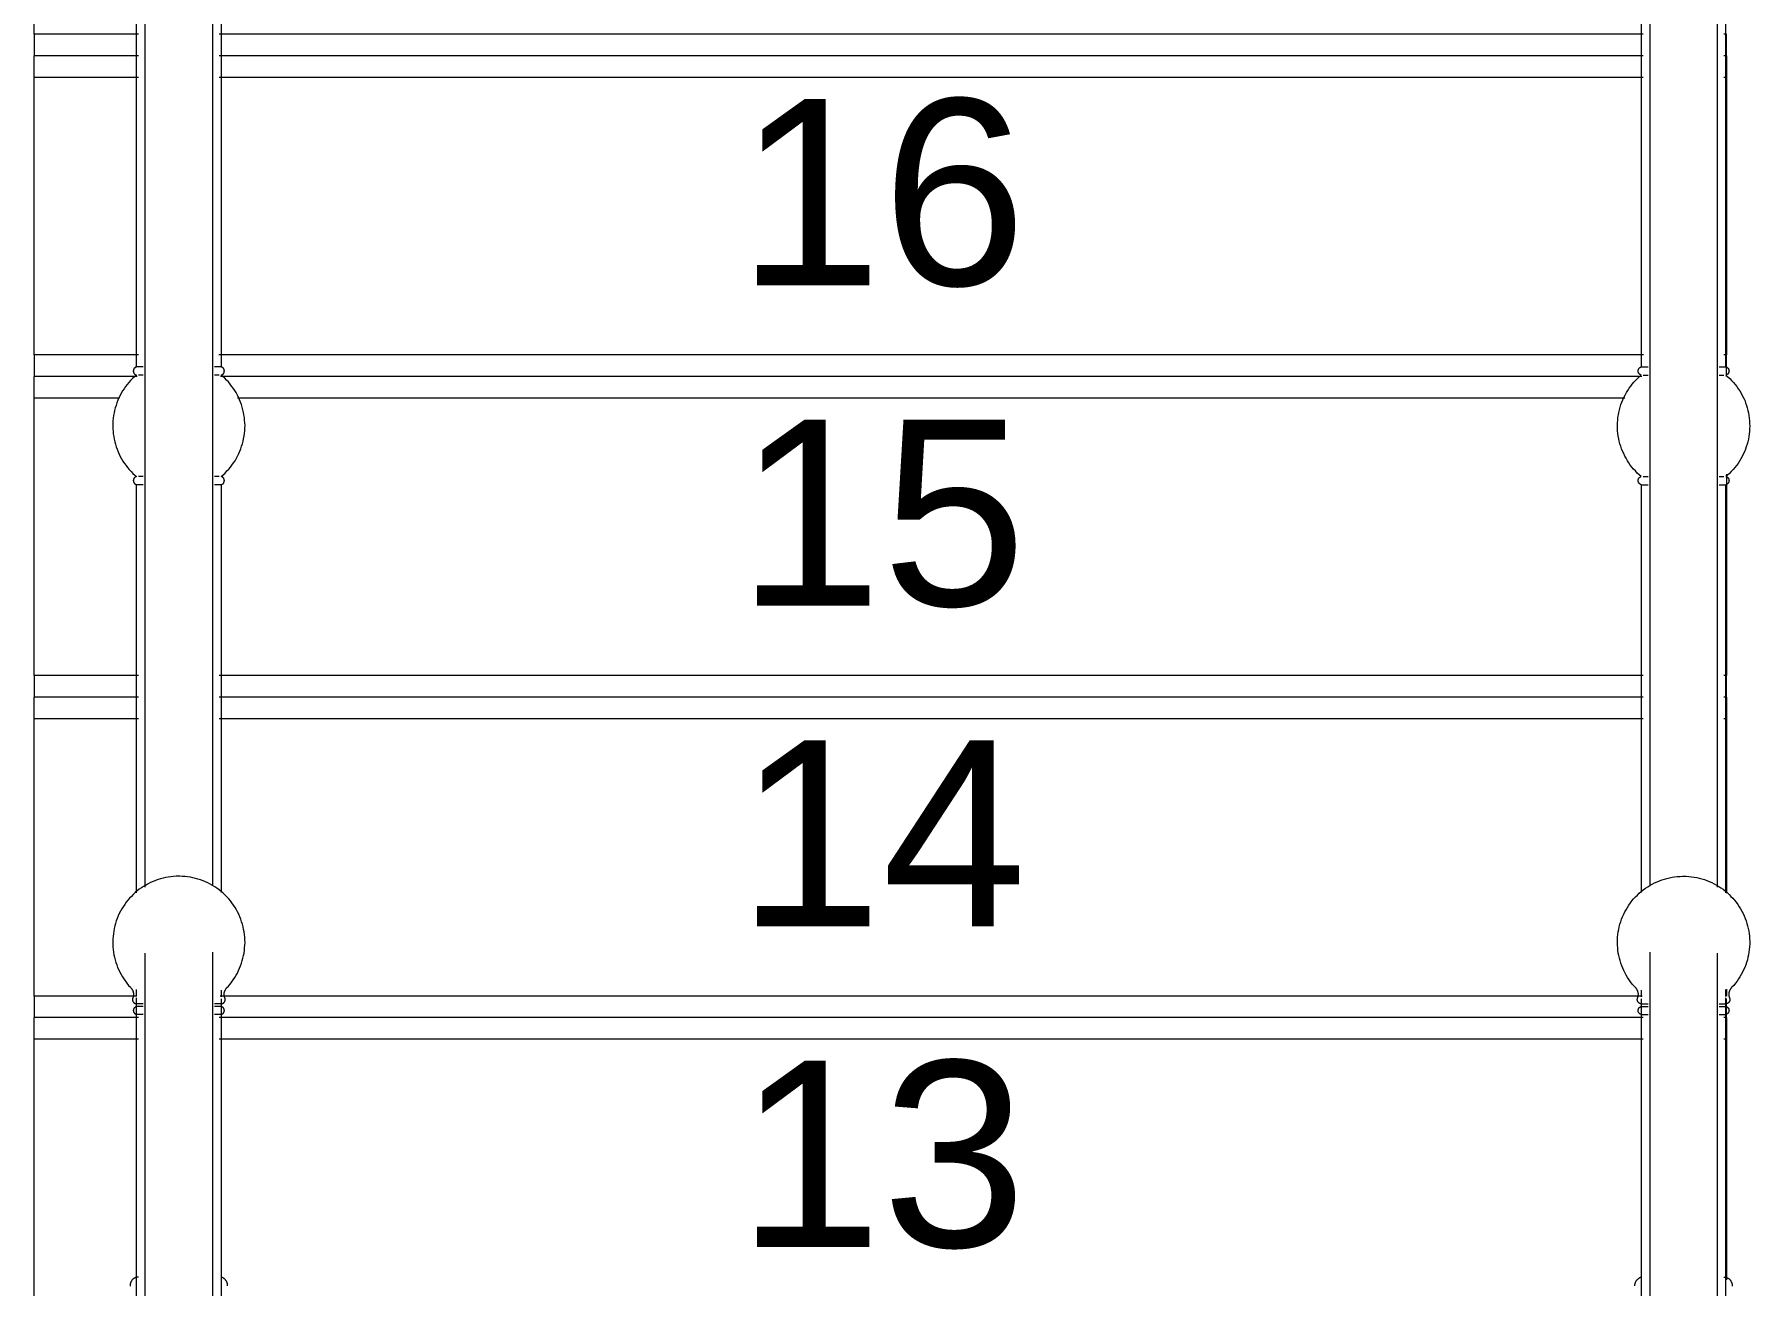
# Model space of a CAD drawing. Header units: inches. Extents: x 22 to 382261, y 22 to 371281.
# Drawn here: x 13889 to 14903, y 141938 to 142677 of the extents above; entities that cross this region are included whole.
import ezdxf

# ---------------------------------------------------------------- set-up
doc = ezdxf.new("R2010")
doc.units = ezdxf.units.IN
doc.header["$MEASUREMENT"] = 0
for name, color, linetype, lineweight in [('A-FLOR-HRAL', 11, 'Continuous', 9), ('S-STRS', 31, 'Continuous', 9), ('S-STRS-ANNO', 31, 'Continuous', 9)]:
    doc.layers.add(name, color=color, linetype=linetype, lineweight=lineweight)
doc.styles.add('Arial', font='arial.ttf', dxfattribs={"height": 506.015625})

# ---------------------------------------------------------------- blocks, each defined once
blk = doc.blocks.new('Railing - 950mm High Post-464049-Section A-A')
at = {"layer": 'A-FLOR-HRAL'}
for p, q in [((-11619.2, 2648), (-11619.2, 2646.6)), ((-11619.2, 2648), (-11615.2, 2648)), ((-11619.2, 2646.6), (-11615.2, 2646.6)), ((-11573.2, 2648), (-11569.2, 2648)), ((-11573.2, 2646.6), (-11569.2, 2646.6)), ((-11569.2, 2646.6), (-11569.2, 2648)), ((-11619.2, 2641.8), (-11619.2, 2219.2)), ((-11619.2, 2641.8), (-11615.2, 2641.8)), ((-11573.2, 2641.8), (-11569.2, 2641.8)), ((-11569.2, 2219.2), (-11569.2, 2641.8))]:
    blk.add_line(p, q, dxfattribs=at)
at = {"layer": 'A-FLOR-HRAL', "flags": 128}
for points in [[(-11622.5, 2657.5), (-11623.5, 2658.6), (-11624.5, 2659.8), (-11625.5, 2661.1), (-11626.4, 2662.3), (-11627.3, 2663.6), (-11628.1, 2665), (-11628.8, 2666.3), (-11629.5, 2667.7), (-11630.1, 2669.2), (-11630.7, 2670.6), (-11631.3, 2672.1), (-11631.7, 2673.6), (-11632.1, 2675.1), (-11632.5, 2676.6), (-11632.8, 2678.1), (-11633, 2679.7), (-11633.1, 2681.2), (-11633.2, 2682.8), (-11633.3, 2684.3), (-11633.2, 2685.9), (-11633.2, 2687.5), (-11633, 2689), (-11632.8, 2690.6), (-11632.5, 2692.1), (-11632.2, 2693.6), (-11631.8, 2695.1), (-11631.3, 2696.6), (-11630.8, 2698.1), (-11630.2, 2699.5), (-11629.6, 2701), (-11628.9, 2702.4), (-11628.2, 2703.7), (-11627.4, 2705.1), (-11626.5, 2706.4), (-11625.6, 2707.7), (-11624.7, 2708.9), (-11623.7, 2710.1), (-11622.6, 2711.3), (-11621.5, 2712.4), (-11620.4, 2713.4), (-11619.2, 2714.5), (-11618, 2715.4), (-11616.7, 2716.4), (-11615.4, 2717.2), (-11614.1, 2718.1), (-11612.7, 2718.8), (-11611.4, 2719.5), (-11609.9, 2720.2), (-11608.5, 2720.8), (-11607, 2721.3), (-11605.5, 2721.8), (-11604, 2722.2), (-11602.5, 2722.6), (-11601, 2722.9), (-11599.5, 2723.1), (-11597.9, 2723.3), (-11596.3, 2723.4), (-11594.8, 2723.5), (-11594.2, 2723.5)], [(-11594.2, 2723.5), (-11592.6, 2723.5), (-11591, 2723.4), (-11589.5, 2723.2), (-11587.9, 2723), (-11586.4, 2722.7), (-11584.9, 2722.4), (-11583.4, 2722), (-11581.9, 2721.5), (-11580.4, 2721), (-11579, 2720.4), (-11577.5, 2719.8), (-11576.1, 2719.1), (-11574.8, 2718.3), (-11573.4, 2717.5), (-11572.1, 2716.7), (-11570.9, 2715.8), (-11569.6, 2714.8), (-11568.4, 2713.8), (-11567.3, 2712.7), (-11566.2, 2711.6), (-11565.1, 2710.5), (-11564.1, 2709.3), (-11563.1, 2708.1), (-11562.2, 2706.8), (-11561.3, 2705.5), (-11560.5, 2704.2), (-11559.7, 2702.9), (-11559, 2701.5), (-11558.4, 2700), (-11557.8, 2698.6), (-11557.2, 2697.1), (-11556.8, 2695.6), (-11556.4, 2694.1), (-11556, 2692.6), (-11555.7, 2691.1), (-11555.5, 2689.5), (-11555.3, 2688), (-11555.2, 2686.4), (-11555.1, 2684.9), (-11555.1, 2683.3), (-11555.2, 2681.8), (-11555.4, 2680.2), (-11555.6, 2678.7), (-11555.8, 2677.1), (-11556.2, 2675.6), (-11556.5, 2674.1), (-11557, 2672.6), (-11557.5, 2671.1), (-11558, 2669.6), (-11558.7, 2668.2), (-11559.3, 2666.8), (-11560.1, 2665.4), (-11560.9, 2664.1), (-11561.7, 2662.8), (-11562.6, 2661.5), (-11563.5, 2660.2), (-11564.5, 2659), (-11565.6, 2657.9), (-11566, 2657.5)], [(-11621.4, 2651.6), (-11621.3, 2651.8), (-11621.2, 2652), (-11621.2, 2652.2), (-11621.1, 2652.4), (-11621, 2652.6), (-11621, 2652.9), (-11621, 2653.1), (-11621, 2653.3), (-11620.9, 2653.5), (-11620.9, 2653.7), (-11620.9, 2653.9), (-11621, 2654.2), (-11621, 2654.4), (-11621, 2654.6), (-11621.1, 2654.8), (-11621.1, 2655), (-11621.2, 2655.2), (-11621.2, 2655.4), (-11621.3, 2655.6), (-11621.4, 2655.8), (-11621.5, 2656), (-11621.6, 2656.2), (-11621.7, 2656.4), (-11621.8, 2656.6), (-11621.9, 2656.8), (-11622, 2657), (-11622.2, 2657.1), (-11622.3, 2657.3), (-11622.4, 2657.5), (-11622.5, 2657.5)], [(-11566, 2657.5), (-11566.1, 2657.3), (-11566.2, 2657.2), (-11566.4, 2657), (-11566.5, 2656.8), (-11566.6, 2656.6), (-11566.7, 2656.4), (-11566.8, 2656.2), (-11566.9, 2656.1), (-11567, 2655.9), (-11567.1, 2655.6), (-11567.2, 2655.4), (-11567.2, 2655.2), (-11567.3, 2655), (-11567.4, 2654.8), (-11567.4, 2654.6), (-11567.4, 2654.4), (-11567.4, 2654.2), (-11567.5, 2653.9), (-11567.5, 2653.7), (-11567.5, 2653.5), (-11567.4, 2653.3), (-11567.4, 2653.1), (-11567.4, 2652.9), (-11567.4, 2652.6), (-11567.3, 2652.4), (-11567.3, 2652.2), (-11567.2, 2652), (-11567.1, 2651.8), (-11567, 2651.6), (-11567, 2651.6)], [(-11619.2, 2648), (-11619.3, 2648.1), (-11619.4, 2648.1), (-11619.5, 2648.1), (-11619.6, 2648.1), (-11619.7, 2648.1), (-11619.8, 2648.2), (-11619.9, 2648.2), (-11620, 2648.2), (-11620.1, 2648.3), (-11620.2, 2648.3), (-11620.3, 2648.4), (-11620.4, 2648.4), (-11620.5, 2648.5), (-11620.6, 2648.6), (-11620.6, 2648.6), (-11620.7, 2648.7), (-11620.8, 2648.8), (-11620.9, 2648.8), (-11620.9, 2648.9), (-11621, 2649), (-11621.1, 2649.1), (-11621.1, 2649.2), (-11621.2, 2649.2), (-11621.2, 2649.3), (-11621.3, 2649.4), (-11621.3, 2649.5), (-11621.4, 2649.6), (-11621.4, 2649.7), (-11621.4, 2649.8), (-11621.5, 2649.9), (-11621.5, 2650), (-11621.5, 2650.1), (-11621.5, 2650.2), (-11621.6, 2650.3), (-11621.6, 2650.4), (-11621.6, 2650.5), (-11621.6, 2650.6), (-11621.6, 2650.7), (-11621.6, 2650.8), (-11621.6, 2650.9), (-11621.5, 2651), (-11621.5, 2651.1), (-11621.5, 2651.2), (-11621.5, 2651.3), (-11621.4, 2651.4), (-11621.4, 2651.5), (-11621.4, 2651.6)], [(-11619.2, 2641.8), (-11619.3, 2641.8), (-11619.4, 2641.8), (-11619.5, 2641.9), (-11619.6, 2641.9), (-11619.7, 2641.9), (-11619.8, 2642), (-11619.9, 2642), (-11620, 2642.1), (-11620, 2642.1), (-11620.1, 2642.2), (-11620.2, 2642.3), (-11620.3, 2642.3), (-11620.3, 2642.4), (-11620.4, 2642.5), (-11620.5, 2642.6), (-11620.5, 2642.6), (-11620.6, 2642.7), (-11620.7, 2642.8), (-11620.7, 2642.9), (-11620.8, 2643), (-11620.8, 2643.1), (-11620.8, 2643.2), (-11620.9, 2643.2), (-11620.9, 2643.3), (-11621, 2643.4), (-11621, 2643.5), (-11621, 2643.6), (-11621, 2643.7), (-11621, 2643.8), (-11621, 2643.9), (-11621.1, 2644), (-11621.1, 2644.1), (-11621.1, 2644.2), (-11621.1, 2644.3), (-11621, 2644.4), (-11621, 2644.5), (-11621, 2644.6), (-11621, 2644.7), (-11621, 2644.8), (-11620.9, 2644.9), (-11620.9, 2645), (-11620.9, 2645.1), (-11620.8, 2645.2), (-11620.8, 2645.3), (-11620.7, 2645.4), (-11620.7, 2645.5), (-11620.6, 2645.5), (-11620.6, 2645.6), (-11620.5, 2645.7), (-11620.5, 2645.8), (-11620.4, 2645.9), (-11620.3, 2645.9), (-11620.3, 2646), (-11620.2, 2646.1), (-11620.1, 2646.1), (-11620, 2646.2), (-11619.9, 2646.2), (-11619.9, 2646.3), (-11619.8, 2646.3), (-11619.7, 2646.4), (-11619.6, 2646.4), (-11619.5, 2646.5), (-11619.4, 2646.5), (-11619.3, 2646.5), (-11619.2, 2646.6)], [(-11567, 2651.6), (-11567, 2651.5), (-11567, 2651.4), (-11566.9, 2651.3), (-11566.9, 2651.2), (-11566.9, 2651.1), (-11566.9, 2651), (-11566.9, 2650.9), (-11566.8, 2650.8), (-11566.8, 2650.7), (-11566.8, 2650.6), (-11566.8, 2650.5), (-11566.8, 2650.4), (-11566.9, 2650.3), (-11566.9, 2650.2), (-11566.9, 2650.1), (-11566.9, 2650), (-11566.9, 2649.9), (-11567, 2649.8), (-11567, 2649.7), (-11567, 2649.6), (-11567.1, 2649.5), (-11567.1, 2649.4), (-11567.2, 2649.3), (-11567.2, 2649.2), (-11567.3, 2649.1), (-11567.3, 2649.1), (-11567.4, 2649), (-11567.5, 2648.9), (-11567.5, 2648.8), (-11567.6, 2648.8), (-11567.7, 2648.7), (-11567.8, 2648.6), (-11567.8, 2648.6), (-11567.9, 2648.5), (-11568, 2648.4), (-11568.1, 2648.4), (-11568.2, 2648.3), (-11568.3, 2648.3), (-11568.4, 2648.2), (-11568.5, 2648.2), (-11568.6, 2648.2), (-11568.7, 2648.1), (-11568.8, 2648.1), (-11568.9, 2648.1), (-11569, 2648.1), (-11569.1, 2648.1), (-11569.2, 2648)], [(-11569.2, 2646.6), (-11569.1, 2646.5), (-11569, 2646.5), (-11568.9, 2646.5), (-11568.8, 2646.4), (-11568.7, 2646.4), (-11568.6, 2646.3), (-11568.5, 2646.3), (-11568.4, 2646.2), (-11568.4, 2646.2), (-11568.3, 2646.1), (-11568.2, 2646), (-11568.1, 2646), (-11568.1, 2645.9), (-11568, 2645.8), (-11567.9, 2645.8), (-11567.9, 2645.7), (-11567.8, 2645.6), (-11567.7, 2645.5), (-11567.7, 2645.4), (-11567.6, 2645.3), (-11567.6, 2645.2), (-11567.6, 2645.2), (-11567.5, 2645.1), (-11567.5, 2645), (-11567.5, 2644.9), (-11567.4, 2644.8), (-11567.4, 2644.7), (-11567.4, 2644.6), (-11567.4, 2644.5), (-11567.4, 2644.4), (-11567.3, 2644.3), (-11567.3, 2644.2), (-11567.3, 2644.1), (-11567.4, 2644), (-11567.4, 2643.9), (-11567.4, 2643.8), (-11567.4, 2643.7), (-11567.4, 2643.6), (-11567.4, 2643.5), (-11567.5, 2643.4), (-11567.5, 2643.3), (-11567.5, 2643.2), (-11567.6, 2643.1), (-11567.6, 2643), (-11567.7, 2642.9), (-11567.7, 2642.9), (-11567.8, 2642.8), (-11567.8, 2642.7), (-11567.9, 2642.6), (-11567.9, 2642.5), (-11568, 2642.5), (-11568.1, 2642.4), (-11568.2, 2642.3), (-11568.2, 2642.2), (-11568.3, 2642.2), (-11568.4, 2642.1), (-11568.5, 2642.1), (-11568.6, 2642), (-11568.6, 2642), (-11568.7, 2641.9), (-11568.8, 2641.9), (-11568.9, 2641.8), (-11569, 2641.8), (-11569.1, 2641.8), (-11569.2, 2641.8)]]:
    blk.add_lwpolyline(points, dxfattribs=at)
blk = doc.blocks.new('Railing - 950mm High Post-464051-Section A-A')
at = {"layer": 'A-FLOR-HRAL'}
for p, q in [((-11619.2, 3447), (-11619.2, 3024.5)), ((-11569.2, 3024.5), (-11569.2, 3447)), ((-11619.2, 3024.5), (-11615.2, 3024.5)), ((-11573.2, 3024.5), (-11569.2, 3024.5)), ((-11618, 3019.7), (-11615.2, 3019.7)), ((-11573.2, 3019.7), (-11570.4, 3019.7)), ((-11619.2, 2954.9), (-11619.2, 2713.9)), ((-11619.2, 2954.9), (-11615.2, 2954.9)), ((-11618, 2959.7), (-11615.2, 2959.7)), ((-11573.2, 2959.7), (-11570.4, 2959.7)), ((-11573.2, 2954.9), (-11569.2, 2954.9)), ((-11569.2, 2713.7), (-11569.2, 2954.9)), ((-11619.2, 2656.2), (-11619.2, 2652.2)), ((-11569.2, 2652.4), (-11569.2, 2656.5)), ((-11619.2, 2651.1), (-11619.2, 2486.6)), ((-11569.2, 2486.6), (-11569.2, 2651.6)), ((-11570.4, 2486.6), (-11569.2, 2486.6))]:
    blk.add_line(p, q, dxfattribs=at)
at = {"layer": 'A-FLOR-HRAL', "flags": 128}
for points in [[(-11619.2, 3019.7), (-11619.3, 3019.7), (-11619.4, 3019.8), (-11619.5, 3019.8), (-11619.6, 3019.8), (-11619.7, 3019.9), (-11619.8, 3019.9), (-11619.9, 3020), (-11620, 3020), (-11620, 3020.1), (-11620.1, 3020.1), (-11620.2, 3020.2), (-11620.3, 3020.3), (-11620.3, 3020.4), (-11620.4, 3020.4), (-11620.5, 3020.5), (-11620.5, 3020.6), (-11620.6, 3020.7), (-11620.7, 3020.7), (-11620.7, 3020.8), (-11620.8, 3020.9), (-11620.8, 3021), (-11620.8, 3021.1), (-11620.9, 3021.2), (-11620.9, 3021.3), (-11621, 3021.4), (-11621, 3021.5), (-11621, 3021.6), (-11621, 3021.7), (-11621, 3021.8), (-11621, 3021.9), (-11621.1, 3022), (-11621.1, 3022.1), (-11621.1, 3022.2), (-11621.1, 3022.3), (-11621, 3022.4), (-11621, 3022.5), (-11621, 3022.6), (-11621, 3022.7), (-11621, 3022.8), (-11620.9, 3022.9), (-11620.9, 3022.9), (-11620.9, 3023), (-11620.8, 3023.1), (-11620.8, 3023.2), (-11620.7, 3023.3), (-11620.7, 3023.4), (-11620.6, 3023.5), (-11620.6, 3023.6), (-11620.5, 3023.6), (-11620.5, 3023.7), (-11620.4, 3023.8), (-11620.3, 3023.9), (-11620.3, 3023.9), (-11620.2, 3024), (-11620.1, 3024.1), (-11620, 3024.1), (-11619.9, 3024.2), (-11619.9, 3024.2), (-11619.8, 3024.3), (-11619.7, 3024.3), (-11619.6, 3024.4), (-11619.5, 3024.4), (-11619.4, 3024.4), (-11619.3, 3024.5), (-11619.2, 3024.5)], [(-11569.2, 3024.5), (-11569.1, 3024.5), (-11569, 3024.4), (-11568.9, 3024.4), (-11568.8, 3024.4), (-11568.7, 3024.3), (-11568.6, 3024.3), (-11568.5, 3024.2), (-11568.4, 3024.2), (-11568.4, 3024.1), (-11568.3, 3024), (-11568.2, 3024), (-11568.1, 3023.9), (-11568.1, 3023.8), (-11568, 3023.8), (-11567.9, 3023.7), (-11567.9, 3023.6), (-11567.8, 3023.5), (-11567.7, 3023.5), (-11567.7, 3023.4), (-11567.6, 3023.3), (-11567.6, 3023.2), (-11567.6, 3023.1), (-11567.5, 3023), (-11567.5, 3022.9), (-11567.5, 3022.8), (-11567.4, 3022.7), (-11567.4, 3022.6), (-11567.4, 3022.5), (-11567.4, 3022.4), (-11567.4, 3022.3), (-11567.3, 3022.2), (-11567.3, 3022.1), (-11567.3, 3022), (-11567.4, 3021.9), (-11567.4, 3021.8), (-11567.4, 3021.7), (-11567.4, 3021.6), (-11567.4, 3021.5), (-11567.4, 3021.4), (-11567.5, 3021.3), (-11567.5, 3021.2), (-11567.5, 3021.2), (-11567.6, 3021.1), (-11567.6, 3021), (-11567.7, 3020.9), (-11567.7, 3020.8), (-11567.8, 3020.7), (-11567.8, 3020.6), (-11567.9, 3020.5), (-11567.9, 3020.5), (-11568, 3020.4), (-11568.1, 3020.3), (-11568.2, 3020.3), (-11568.2, 3020.2), (-11568.3, 3020.1), (-11568.4, 3020.1), (-11568.5, 3020), (-11568.6, 3020), (-11568.6, 3019.9), (-11568.7, 3019.9), (-11568.8, 3019.8), (-11568.9, 3019.8), (-11569, 3019.7), (-11569.1, 3019.7), (-11569.2, 3019.7)], [(-11619.2, 2959.7), (-11620.4, 2960.8), (-11621.6, 2961.8), (-11622.7, 2963), (-11623.7, 2964.1), (-11624.7, 2965.3), (-11625.7, 2966.5), (-11626.6, 2967.8), (-11627.4, 2969.1), (-11628.2, 2970.5), (-11628.9, 2971.8), (-11629.6, 2973.3), (-11630.3, 2974.7), (-11630.8, 2976.1), (-11631.3, 2977.6), (-11631.8, 2979.1), (-11632.2, 2980.6), (-11632.5, 2982.1), (-11632.8, 2983.7), (-11633, 2985.2), (-11633.2, 2986.8), (-11633.3, 2988.3), (-11633.3, 2989.9), (-11633.2, 2991.5), (-11633.1, 2993), (-11633, 2994.6), (-11632.7, 2996.1), (-11632.5, 2997.6), (-11632.1, 2999.2), (-11631.7, 3000.7), (-11631.2, 3002.2), (-11630.7, 3003.6), (-11630.1, 3005.1), (-11629.5, 3006.5), (-11628.8, 3007.9), (-11628, 3009.3), (-11627.2, 3010.6), (-11626.4, 3011.9), (-11625.4, 3013.2), (-11624.5, 3014.4), (-11623.5, 3015.6), (-11622.4, 3016.7), (-11621.3, 3017.8), (-11620.2, 3018.9), (-11619.2, 3019.7)], [(-11569.2, 3019.7), (-11568, 3018.7), (-11566.8, 3017.6), (-11565.8, 3016.5), (-11564.7, 3015.3), (-11563.7, 3014.1), (-11562.8, 3012.9), (-11561.9, 3011.6), (-11561, 3010.3), (-11560.2, 3009), (-11559.5, 3007.6), (-11558.8, 3006.2), (-11558.1, 3004.8), (-11557.6, 3003.3), (-11557.1, 3001.8), (-11556.6, 3000.3), (-11556.2, 2998.8), (-11555.9, 2997.3), (-11555.6, 2995.8), (-11555.4, 2994.2), (-11555.2, 2992.7), (-11555.2, 2991.1), (-11555.1, 2989.5), (-11555.2, 2988), (-11555.3, 2986.4), (-11555.4, 2984.9), (-11555.7, 2983.3), (-11555.9, 2981.8), (-11556.3, 2980.3), (-11556.7, 2978.8), (-11557.2, 2977.3), (-11557.7, 2975.8), (-11558.3, 2974.4), (-11558.9, 2972.9), (-11559.6, 2971.5), (-11560.4, 2970.2), (-11561.2, 2968.8), (-11562, 2967.5), (-11563, 2966.3), (-11563.9, 2965), (-11564.9, 2963.9), (-11566, 2962.7), (-11567.1, 2961.6), (-11568.2, 2960.5), (-11569.2, 2959.7)], [(-11619.2, 2954.9), (-11619.3, 2955), (-11619.4, 2955), (-11619.5, 2955), (-11619.6, 2955.1), (-11619.7, 2955.1), (-11619.8, 2955.2), (-11619.9, 2955.2), (-11620, 2955.3), (-11620, 2955.3), (-11620.1, 2955.4), (-11620.2, 2955.5), (-11620.3, 2955.5), (-11620.3, 2955.6), (-11620.4, 2955.7), (-11620.5, 2955.7), (-11620.5, 2955.8), (-11620.6, 2955.9), (-11620.7, 2956), (-11620.7, 2956.1), (-11620.8, 2956.2), (-11620.8, 2956.3), (-11620.8, 2956.3), (-11620.9, 2956.4), (-11620.9, 2956.5), (-11621, 2956.6), (-11621, 2956.7), (-11621, 2956.8), (-11621, 2956.9), (-11621, 2957), (-11621, 2957.1), (-11621.1, 2957.2), (-11621.1, 2957.3), (-11621.1, 2957.4), (-11621.1, 2957.5), (-11621, 2957.6), (-11621, 2957.7), (-11621, 2957.8), (-11621, 2957.9), (-11621, 2958), (-11620.9, 2958.1), (-11620.9, 2958.2), (-11620.9, 2958.3), (-11620.8, 2958.4), (-11620.8, 2958.5), (-11620.7, 2958.6), (-11620.7, 2958.6), (-11620.6, 2958.7), (-11620.6, 2958.8), (-11620.5, 2958.9), (-11620.5, 2959), (-11620.4, 2959), (-11620.3, 2959.1), (-11620.3, 2959.2), (-11620.2, 2959.3), (-11620.1, 2959.3), (-11620, 2959.4), (-11619.9, 2959.4), (-11619.9, 2959.5), (-11619.8, 2959.5), (-11619.7, 2959.6), (-11619.6, 2959.6), (-11619.5, 2959.7), (-11619.4, 2959.7), (-11619.3, 2959.7), (-11619.2, 2959.7)], [(-11569.2, 2959.7), (-11569.1, 2959.7), (-11569, 2959.7), (-11568.9, 2959.6), (-11568.8, 2959.6), (-11568.7, 2959.6), (-11568.6, 2959.5), (-11568.5, 2959.5), (-11568.4, 2959.4), (-11568.4, 2959.4), (-11568.3, 2959.3), (-11568.2, 2959.2), (-11568.1, 2959.2), (-11568.1, 2959.1), (-11568, 2959), (-11567.9, 2958.9), (-11567.9, 2958.9), (-11567.8, 2958.8), (-11567.7, 2958.7), (-11567.7, 2958.6), (-11567.6, 2958.5), (-11567.6, 2958.4), (-11567.6, 2958.3), (-11567.5, 2958.3), (-11567.5, 2958.2), (-11567.5, 2958.1), (-11567.4, 2958), (-11567.4, 2957.9), (-11567.4, 2957.8), (-11567.4, 2957.7), (-11567.4, 2957.6), (-11567.3, 2957.5), (-11567.3, 2957.4), (-11567.3, 2957.3), (-11567.4, 2957.2), (-11567.4, 2957.1), (-11567.4, 2957), (-11567.4, 2956.9), (-11567.4, 2956.8), (-11567.4, 2956.7), (-11567.5, 2956.6), (-11567.5, 2956.5), (-11567.5, 2956.4), (-11567.6, 2956.3), (-11567.6, 2956.2), (-11567.7, 2956.1), (-11567.7, 2956), (-11567.8, 2956), (-11567.8, 2955.9), (-11567.9, 2955.8), (-11567.9, 2955.7), (-11568, 2955.6), (-11568.1, 2955.6), (-11568.2, 2955.5), (-11568.2, 2955.4), (-11568.3, 2955.4), (-11568.4, 2955.3), (-11568.5, 2955.3), (-11568.6, 2955.2), (-11568.6, 2955.2), (-11568.7, 2955.1), (-11568.8, 2955.1), (-11568.9, 2955), (-11569, 2955), (-11569.1, 2955), (-11569.2, 2954.9)], [(-11623, 2481.4), (-11623, 2481.6), (-11623, 2481.8), (-11623, 2482), (-11623, 2482.2), (-11622.9, 2482.5), (-11622.9, 2482.7), (-11622.8, 2482.9), (-11622.7, 2483.1), (-11622.7, 2483.3), (-11622.6, 2483.5), (-11622.5, 2483.7), (-11622.4, 2483.9), (-11622.3, 2484.1), (-11622.2, 2484.3), (-11622.1, 2484.4), (-11622, 2484.6), (-11621.8, 2484.8), (-11621.7, 2485), (-11621.5, 2485.1), (-11621.4, 2485.3), (-11621.2, 2485.4), (-11621.1, 2485.6), (-11620.9, 2485.7), (-11620.7, 2485.8), (-11620.5, 2486), (-11620.4, 2486.1), (-11620.2, 2486.2), (-11620, 2486.3), (-11619.8, 2486.4), (-11619.6, 2486.5), (-11619.4, 2486.5), (-11619.2, 2486.6)], [(-11569.2, 2486.6), (-11569, 2486.5), (-11568.8, 2486.4), (-11568.6, 2486.3), (-11568.4, 2486.2), (-11568.2, 2486.1), (-11568, 2486), (-11567.8, 2485.9), (-11567.6, 2485.8), (-11567.4, 2485.7), (-11567.3, 2485.5), (-11567.1, 2485.4), (-11567, 2485.2), (-11566.8, 2485.1), (-11566.7, 2484.9), (-11566.5, 2484.7), (-11566.4, 2484.6), (-11566.3, 2484.4), (-11566.2, 2484.2), (-11566.1, 2484), (-11566, 2483.8), (-11565.9, 2483.6), (-11565.8, 2483.4), (-11565.7, 2483.2), (-11565.6, 2483), (-11565.6, 2482.8), (-11565.5, 2482.6), (-11565.5, 2482.4), (-11565.4, 2482.2), (-11565.4, 2481.9), (-11565.4, 2481.7), (-11565.4, 2481.5), (-11565.4, 2481.3)]]:
    blk.add_lwpolyline(points, dxfattribs=at)
blk = doc.blocks.new('Railing - Railing-377356-Section A-A')
at = {"layer": 'A-FLOR-HRAL'}
for p, q in [((-11614.2, 3483.9), (-11614.2, 2717.8)), ((-11574.2, 2717.1), (-11574.2, 3483.4)), ((-11614.2, 2678.6), (-11614.2, 2305.4)), ((-11574.2, 2305.4), (-11574.2, 2678.1))]:
    blk.add_line(p, q, dxfattribs=at)
for name in ['Railing - 950mm High Post-464051-Section A-A', 'Railing - 950mm High Post-464049-Section A-A']:
    blk.add_blockref(name, (0, 0))
blk = doc.blocks.new('Railing - 950mm High Post-V2-Section A-A')
at = {"layer": 'A-FLOR-HRAL'}
for p, q in [((-12508.4, 2646.6), (-12508.4, 2648)), ((-12504.4, 2648), (-12508.4, 2648)), ((-12504.4, 2646.6), (-12508.4, 2646.6)), ((-12458.4, 2648), (-12462.4, 2648)), ((-12458.4, 2646.6), (-12462.4, 2646.6)), ((-12458.4, 2648), (-12458.4, 2646.6)), ((-12508.4, 2219.2), (-12508.4, 2641.8)), ((-12504.4, 2641.8), (-12508.4, 2641.8)), ((-12458.4, 2641.8), (-12462.4, 2641.8)), ((-12458.4, 2641.8), (-12458.4, 2219.2))]:
    blk.add_line(p, q, dxfattribs=at)
at = {"layer": 'A-FLOR-HRAL', "flags": 128}
for points in [[(-12483.4, 2723.5), (-12485, 2723.5), (-12486.6, 2723.4), (-12488.1, 2723.2), (-12489.7, 2723), (-12491.2, 2722.7), (-12492.7, 2722.4), (-12494.2, 2722), (-12495.7, 2721.5), (-12497.2, 2721), (-12498.6, 2720.4), (-12500.1, 2719.8), (-12501.5, 2719.1), (-12502.8, 2718.3), (-12504.2, 2717.5), (-12505.5, 2716.7), (-12506.8, 2715.8), (-12508, 2714.8), (-12509.2, 2713.8), (-12510.3, 2712.7), (-12511.4, 2711.6), (-12512.5, 2710.5), (-12513.5, 2709.3), (-12514.5, 2708.1), (-12515.4, 2706.8), (-12516.3, 2705.5), (-12517.1, 2704.2), (-12517.9, 2702.9), (-12518.6, 2701.5), (-12519.2, 2700), (-12519.8, 2698.6), (-12520.4, 2697.1), (-12520.8, 2695.6), (-12521.3, 2694.1), (-12521.6, 2692.6), (-12521.9, 2691.1), (-12522.1, 2689.5), (-12522.3, 2688), (-12522.4, 2686.4), (-12522.5, 2684.9), (-12522.5, 2683.3), (-12522.4, 2681.8), (-12522.2, 2680.2), (-12522, 2678.7), (-12521.8, 2677.1), (-12521.5, 2675.6), (-12521.1, 2674.1), (-12520.6, 2672.6), (-12520.1, 2671.1), (-12519.6, 2669.6), (-12518.9, 2668.2), (-12518.3, 2666.8), (-12517.5, 2665.4), (-12516.7, 2664.1), (-12515.9, 2662.8), (-12515, 2661.5), (-12514.1, 2660.2), (-12513.1, 2659), (-12512, 2657.9), (-12511.7, 2657.5)], [(-12455.2, 2657.5), (-12454.1, 2658.6), (-12453.1, 2659.8), (-12452.1, 2661.1), (-12451.2, 2662.3), (-12450.4, 2663.6), (-12449.5, 2665), (-12448.8, 2666.3), (-12448.1, 2667.7), (-12447.5, 2669.2), (-12446.9, 2670.6), (-12446.3, 2672.1), (-12445.9, 2673.6), (-12445.5, 2675.1), (-12445.1, 2676.6), (-12444.8, 2678.1), (-12444.6, 2679.7), (-12444.5, 2681.2), (-12444.4, 2682.8), (-12444.3, 2684.3), (-12444.4, 2685.9), (-12444.4, 2687.5), (-12444.6, 2689), (-12444.8, 2690.6), (-12445.1, 2692.1), (-12445.4, 2693.6), (-12445.8, 2695.1), (-12446.3, 2696.6), (-12446.8, 2698.1), (-12447.4, 2699.5), (-12448, 2701), (-12448.7, 2702.4), (-12449.4, 2703.7), (-12450.2, 2705.1), (-12451.1, 2706.4), (-12452, 2707.7), (-12452.9, 2708.9), (-12453.9, 2710.1), (-12455, 2711.3), (-12456.1, 2712.4), (-12457.2, 2713.4), (-12458.4, 2714.5), (-12459.6, 2715.4), (-12460.9, 2716.4), (-12462.2, 2717.2), (-12463.5, 2718.1), (-12464.9, 2718.8), (-12466.3, 2719.5), (-12467.7, 2720.2), (-12469.1, 2720.8), (-12470.6, 2721.3), (-12472.1, 2721.8), (-12473.6, 2722.2), (-12475.1, 2722.6), (-12476.6, 2722.9), (-12478.2, 2723.1), (-12479.7, 2723.3), (-12481.3, 2723.4), (-12482.8, 2723.5), (-12483.4, 2723.5)], [(-12511.7, 2657.5), (-12511.5, 2657.3), (-12511.4, 2657.2), (-12511.2, 2657), (-12511.1, 2656.8), (-12511, 2656.6), (-12510.9, 2656.4), (-12510.8, 2656.2), (-12510.7, 2656.1), (-12510.6, 2655.9), (-12510.5, 2655.6), (-12510.4, 2655.4), (-12510.4, 2655.2), (-12510.3, 2655), (-12510.3, 2654.8), (-12510.2, 2654.6), (-12510.2, 2654.4), (-12510.2, 2654.2), (-12510.1, 2653.9), (-12510.1, 2653.7), (-12510.1, 2653.5), (-12510.2, 2653.3), (-12510.2, 2653.1), (-12510.2, 2652.9), (-12510.2, 2652.6), (-12510.3, 2652.4), (-12510.3, 2652.2), (-12510.4, 2652), (-12510.5, 2651.8), (-12510.6, 2651.6), (-12510.6, 2651.6)], [(-12456.2, 2651.6), (-12456.3, 2651.8), (-12456.4, 2652), (-12456.5, 2652.2), (-12456.5, 2652.4), (-12456.6, 2652.6), (-12456.6, 2652.9), (-12456.6, 2653.1), (-12456.6, 2653.3), (-12456.7, 2653.5), (-12456.7, 2653.7), (-12456.7, 2653.9), (-12456.6, 2654.2), (-12456.6, 2654.4), (-12456.6, 2654.6), (-12456.6, 2654.8), (-12456.5, 2655), (-12456.4, 2655.2), (-12456.4, 2655.4), (-12456.3, 2655.6), (-12456.2, 2655.8), (-12456.1, 2656), (-12456, 2656.2), (-12455.9, 2656.4), (-12455.8, 2656.6), (-12455.7, 2656.8), (-12455.6, 2657), (-12455.4, 2657.1), (-12455.3, 2657.3), (-12455.2, 2657.5), (-12455.2, 2657.5)], [(-12510.6, 2651.6), (-12510.6, 2651.5), (-12510.6, 2651.4), (-12510.7, 2651.3), (-12510.7, 2651.2), (-12510.7, 2651.1), (-12510.7, 2651), (-12510.8, 2650.9), (-12510.8, 2650.8), (-12510.8, 2650.7), (-12510.8, 2650.6), (-12510.8, 2650.5), (-12510.8, 2650.4), (-12510.8, 2650.3), (-12510.7, 2650.2), (-12510.7, 2650.1), (-12510.7, 2650), (-12510.7, 2649.9), (-12510.6, 2649.8), (-12510.6, 2649.7), (-12510.6, 2649.6), (-12510.5, 2649.5), (-12510.5, 2649.4), (-12510.4, 2649.3), (-12510.4, 2649.2), (-12510.3, 2649.1), (-12510.3, 2649.1), (-12510.2, 2649), (-12510.1, 2648.9), (-12510.1, 2648.8), (-12510, 2648.8), (-12509.9, 2648.7), (-12509.8, 2648.6), (-12509.8, 2648.6), (-12509.7, 2648.5), (-12509.6, 2648.4), (-12509.5, 2648.4), (-12509.4, 2648.3), (-12509.3, 2648.3), (-12509.2, 2648.2), (-12509.1, 2648.2), (-12509, 2648.2), (-12508.9, 2648.1), (-12508.8, 2648.1), (-12508.7, 2648.1), (-12508.6, 2648.1), (-12508.5, 2648.1), (-12508.4, 2648)], [(-12508.4, 2646.6), (-12508.5, 2646.5), (-12508.6, 2646.5), (-12508.7, 2646.5), (-12508.8, 2646.4), (-12508.9, 2646.4), (-12509, 2646.3), (-12509.1, 2646.3), (-12509.2, 2646.2), (-12509.2, 2646.2), (-12509.3, 2646.1), (-12509.4, 2646), (-12509.5, 2646), (-12509.5, 2645.9), (-12509.6, 2645.8), (-12509.7, 2645.8), (-12509.7, 2645.7), (-12509.8, 2645.6), (-12509.9, 2645.5), (-12509.9, 2645.4), (-12510, 2645.3), (-12510, 2645.2), (-12510, 2645.2), (-12510.1, 2645.1), (-12510.1, 2645), (-12510.2, 2644.9), (-12510.2, 2644.8), (-12510.2, 2644.7), (-12510.2, 2644.6), (-12510.2, 2644.5), (-12510.2, 2644.4), (-12510.3, 2644.3), (-12510.3, 2644.2), (-12510.3, 2644.1), (-12510.3, 2644), (-12510.2, 2643.9), (-12510.2, 2643.8), (-12510.2, 2643.7), (-12510.2, 2643.6), (-12510.2, 2643.5), (-12510.1, 2643.4), (-12510.1, 2643.3), (-12510.1, 2643.2), (-12510, 2643.1), (-12510, 2643), (-12509.9, 2642.9), (-12509.9, 2642.9), (-12509.8, 2642.8), (-12509.8, 2642.7), (-12509.7, 2642.6), (-12509.7, 2642.5), (-12509.6, 2642.5), (-12509.5, 2642.4), (-12509.5, 2642.3), (-12509.4, 2642.2), (-12509.3, 2642.2), (-12509.2, 2642.1), (-12509.1, 2642.1), (-12509.1, 2642), (-12509, 2642), (-12508.9, 2641.9), (-12508.8, 2641.9), (-12508.7, 2641.8), (-12508.6, 2641.8), (-12508.5, 2641.8), (-12508.4, 2641.8)], [(-12458.4, 2648), (-12458.3, 2648.1), (-12458.2, 2648.1), (-12458.1, 2648.1), (-12458, 2648.1), (-12457.9, 2648.1), (-12457.8, 2648.2), (-12457.7, 2648.2), (-12457.6, 2648.2), (-12457.5, 2648.3), (-12457.4, 2648.3), (-12457.3, 2648.4), (-12457.2, 2648.4), (-12457.1, 2648.5), (-12457, 2648.6), (-12457, 2648.6), (-12456.9, 2648.7), (-12456.8, 2648.8), (-12456.7, 2648.8), (-12456.7, 2648.9), (-12456.6, 2649), (-12456.5, 2649.1), (-12456.5, 2649.2), (-12456.4, 2649.2), (-12456.4, 2649.3), (-12456.3, 2649.4), (-12456.3, 2649.5), (-12456.2, 2649.6), (-12456.2, 2649.7), (-12456.2, 2649.8), (-12456.1, 2649.9), (-12456.1, 2650), (-12456.1, 2650.1), (-12456.1, 2650.2), (-12456.1, 2650.3), (-12456, 2650.4), (-12456, 2650.5), (-12456, 2650.6), (-12456, 2650.7), (-12456, 2650.8), (-12456.1, 2650.9), (-12456.1, 2651), (-12456.1, 2651.1), (-12456.1, 2651.2), (-12456.1, 2651.3), (-12456.2, 2651.4), (-12456.2, 2651.5), (-12456.2, 2651.6)], [(-12458.4, 2641.8), (-12458.3, 2641.8), (-12458.2, 2641.8), (-12458.1, 2641.9), (-12458, 2641.9), (-12457.9, 2641.9), (-12457.8, 2642), (-12457.7, 2642), (-12457.6, 2642.1), (-12457.6, 2642.1), (-12457.5, 2642.2), (-12457.4, 2642.3), (-12457.3, 2642.3), (-12457.3, 2642.4), (-12457.2, 2642.5), (-12457.1, 2642.6), (-12457.1, 2642.6), (-12457, 2642.7), (-12456.9, 2642.8), (-12456.9, 2642.9), (-12456.8, 2643), (-12456.8, 2643.1), (-12456.8, 2643.2), (-12456.7, 2643.2), (-12456.7, 2643.3), (-12456.7, 2643.4), (-12456.6, 2643.5), (-12456.6, 2643.6), (-12456.6, 2643.7), (-12456.6, 2643.8), (-12456.6, 2643.9), (-12456.5, 2644), (-12456.5, 2644.1), (-12456.5, 2644.2), (-12456.6, 2644.3), (-12456.6, 2644.4), (-12456.6, 2644.5), (-12456.6, 2644.6), (-12456.6, 2644.7), (-12456.6, 2644.8), (-12456.7, 2644.9), (-12456.7, 2645), (-12456.7, 2645.1), (-12456.8, 2645.2), (-12456.8, 2645.3), (-12456.9, 2645.4), (-12456.9, 2645.5), (-12457, 2645.5), (-12457, 2645.6), (-12457.1, 2645.7), (-12457.1, 2645.8), (-12457.2, 2645.9), (-12457.3, 2645.9), (-12457.4, 2646), (-12457.4, 2646.1), (-12457.5, 2646.1), (-12457.6, 2646.2), (-12457.7, 2646.2), (-12457.8, 2646.3), (-12457.8, 2646.3), (-12457.9, 2646.4), (-12458, 2646.4), (-12458.1, 2646.5), (-12458.2, 2646.5), (-12458.3, 2646.5), (-12458.4, 2646.6)]]:
    blk.add_lwpolyline(points, dxfattribs=at)
blk = doc.blocks.new('Railing - 950mm High Post-V3-Section A-A')
at = {"layer": 'A-FLOR-HRAL'}
for p, q in [((-12508.4, 3024.5), (-12508.4, 3447)), ((-12458.4, 3447), (-12458.4, 3024.5)), ((-12504.4, 3024.5), (-12508.4, 3024.5)), ((-12458.4, 3024.5), (-12462.4, 3024.5)), ((-12504.4, 3019.7), (-12507.2, 3019.7)), ((-12459.6, 3019.7), (-12462.4, 3019.7)), ((-12508.4, 2713.7), (-12508.4, 2954.9)), ((-12504.4, 2954.9), (-12508.4, 2954.9)), ((-12504.4, 2959.7), (-12507.2, 2959.7)), ((-12459.6, 2959.7), (-12462.4, 2959.7)), ((-12458.4, 2954.9), (-12462.4, 2954.9)), ((-12458.4, 2954.9), (-12458.4, 2713.9)), ((-12508.4, 2652.4), (-12508.4, 2656.5)), ((-12458.4, 2656.2), (-12458.4, 2652.2)), ((-12508.4, 2486.6), (-12508.4, 2651.6)), ((-12458.4, 2651.1), (-12458.4, 2486.6)), ((-12507.2, 2486.6), (-12508.4, 2486.6))]:
    blk.add_line(p, q, dxfattribs=at)
at = {"layer": 'A-FLOR-HRAL', "flags": 128}
for points in [[(-12508.4, 3024.5), (-12508.5, 3024.5), (-12508.6, 3024.4), (-12508.7, 3024.4), (-12508.8, 3024.4), (-12508.9, 3024.3), (-12509, 3024.3), (-12509.1, 3024.2), (-12509.2, 3024.2), (-12509.2, 3024.1), (-12509.3, 3024), (-12509.4, 3024), (-12509.5, 3023.9), (-12509.5, 3023.8), (-12509.6, 3023.8), (-12509.7, 3023.7), (-12509.7, 3023.6), (-12509.8, 3023.5), (-12509.9, 3023.5), (-12509.9, 3023.4), (-12510, 3023.3), (-12510, 3023.2), (-12510, 3023.1), (-12510.1, 3023), (-12510.1, 3022.9), (-12510.2, 3022.8), (-12510.2, 3022.7), (-12510.2, 3022.6), (-12510.2, 3022.5), (-12510.2, 3022.4), (-12510.2, 3022.3), (-12510.3, 3022.2), (-12510.3, 3022.1), (-12510.3, 3022), (-12510.3, 3021.9), (-12510.2, 3021.8), (-12510.2, 3021.7), (-12510.2, 3021.6), (-12510.2, 3021.5), (-12510.2, 3021.4), (-12510.1, 3021.3), (-12510.1, 3021.2), (-12510.1, 3021.2), (-12510, 3021.1), (-12510, 3021), (-12509.9, 3020.9), (-12509.9, 3020.8), (-12509.8, 3020.7), (-12509.8, 3020.6), (-12509.7, 3020.5), (-12509.7, 3020.5), (-12509.6, 3020.4), (-12509.5, 3020.3), (-12509.5, 3020.3), (-12509.4, 3020.2), (-12509.3, 3020.1), (-12509.2, 3020.1), (-12509.1, 3020), (-12509.1, 3020), (-12509, 3019.9), (-12508.9, 3019.9), (-12508.8, 3019.8), (-12508.7, 3019.8), (-12508.6, 3019.7), (-12508.5, 3019.7), (-12508.4, 3019.7)], [(-12458.4, 3019.7), (-12458.3, 3019.7), (-12458.2, 3019.8), (-12458.1, 3019.8), (-12458, 3019.8), (-12457.9, 3019.9), (-12457.8, 3019.9), (-12457.7, 3020), (-12457.6, 3020), (-12457.6, 3020.1), (-12457.5, 3020.1), (-12457.4, 3020.2), (-12457.3, 3020.3), (-12457.3, 3020.4), (-12457.2, 3020.4), (-12457.1, 3020.5), (-12457.1, 3020.6), (-12457, 3020.7), (-12456.9, 3020.7), (-12456.9, 3020.8), (-12456.8, 3020.9), (-12456.8, 3021), (-12456.8, 3021.1), (-12456.7, 3021.2), (-12456.7, 3021.3), (-12456.7, 3021.4), (-12456.6, 3021.5), (-12456.6, 3021.6), (-12456.6, 3021.7), (-12456.6, 3021.8), (-12456.6, 3021.9), (-12456.5, 3022), (-12456.5, 3022.1), (-12456.5, 3022.2), (-12456.6, 3022.3), (-12456.6, 3022.4), (-12456.6, 3022.5), (-12456.6, 3022.6), (-12456.6, 3022.7), (-12456.6, 3022.8), (-12456.7, 3022.9), (-12456.7, 3022.9), (-12456.7, 3023), (-12456.8, 3023.1), (-12456.8, 3023.2), (-12456.9, 3023.3), (-12456.9, 3023.4), (-12457, 3023.5), (-12457, 3023.6), (-12457.1, 3023.6), (-12457.1, 3023.7), (-12457.2, 3023.8), (-12457.3, 3023.9), (-12457.4, 3023.9), (-12457.4, 3024), (-12457.5, 3024.1), (-12457.6, 3024.1), (-12457.7, 3024.2), (-12457.8, 3024.2), (-12457.8, 3024.3), (-12457.9, 3024.3), (-12458, 3024.4), (-12458.1, 3024.4), (-12458.2, 3024.4), (-12458.3, 3024.5), (-12458.4, 3024.5)], [(-12508.4, 3019.7), (-12509.6, 3018.7), (-12510.8, 3017.6), (-12511.9, 3016.5), (-12512.9, 3015.3), (-12513.9, 3014.1), (-12514.9, 3012.9), (-12515.8, 3011.6), (-12516.6, 3010.3), (-12517.4, 3009), (-12518.1, 3007.6), (-12518.8, 3006.2), (-12519.5, 3004.8), (-12520, 3003.3), (-12520.5, 3001.8), (-12521, 3000.3), (-12521.4, 2998.8), (-12521.7, 2997.3), (-12522, 2995.8), (-12522.2, 2994.2), (-12522.4, 2992.7), (-12522.5, 2991.1), (-12522.5, 2989.5), (-12522.4, 2988), (-12522.3, 2986.4), (-12522.2, 2984.9), (-12521.9, 2983.3), (-12521.7, 2981.8), (-12521.3, 2980.3), (-12520.9, 2978.8), (-12520.4, 2977.3), (-12519.9, 2975.8), (-12519.3, 2974.4), (-12518.7, 2972.9), (-12518, 2971.5), (-12517.2, 2970.2), (-12516.4, 2968.8), (-12515.6, 2967.5), (-12514.6, 2966.3), (-12513.7, 2965), (-12512.7, 2963.9), (-12511.6, 2962.7), (-12510.5, 2961.6), (-12509.4, 2960.5), (-12508.4, 2959.7)], [(-12458.4, 2959.7), (-12457.2, 2960.8), (-12456, 2961.8), (-12455, 2963), (-12453.9, 2964.1), (-12452.9, 2965.3), (-12452, 2966.5), (-12451.1, 2967.8), (-12450.2, 2969.1), (-12449.4, 2970.5), (-12448.7, 2971.8), (-12448, 2973.3), (-12447.3, 2974.7), (-12446.8, 2976.1), (-12446.3, 2977.6), (-12445.8, 2979.1), (-12445.4, 2980.6), (-12445.1, 2982.1), (-12444.8, 2983.7), (-12444.6, 2985.2), (-12444.4, 2986.8), (-12444.4, 2988.3), (-12444.3, 2989.9), (-12444.4, 2991.5), (-12444.5, 2993), (-12444.6, 2994.6), (-12444.9, 2996.1), (-12445.1, 2997.6), (-12445.5, 2999.2), (-12445.9, 3000.7), (-12446.4, 3002.2), (-12446.9, 3003.6), (-12447.5, 3005.1), (-12448.1, 3006.5), (-12448.8, 3007.9), (-12449.6, 3009.3), (-12450.4, 3010.6), (-12451.2, 3011.9), (-12452.2, 3013.2), (-12453.1, 3014.4), (-12454.1, 3015.6), (-12455.2, 3016.7), (-12456.3, 3017.8), (-12457.4, 3018.9), (-12458.4, 3019.7)], [(-12508.4, 2959.7), (-12508.5, 2959.7), (-12508.6, 2959.7), (-12508.7, 2959.6), (-12508.8, 2959.6), (-12508.9, 2959.6), (-12509, 2959.5), (-12509.1, 2959.5), (-12509.2, 2959.4), (-12509.2, 2959.4), (-12509.3, 2959.3), (-12509.4, 2959.2), (-12509.5, 2959.2), (-12509.5, 2959.1), (-12509.6, 2959), (-12509.7, 2958.9), (-12509.7, 2958.9), (-12509.8, 2958.8), (-12509.9, 2958.7), (-12509.9, 2958.6), (-12510, 2958.5), (-12510, 2958.4), (-12510, 2958.3), (-12510.1, 2958.3), (-12510.1, 2958.2), (-12510.2, 2958.1), (-12510.2, 2958), (-12510.2, 2957.9), (-12510.2, 2957.8), (-12510.2, 2957.7), (-12510.2, 2957.6), (-12510.3, 2957.5), (-12510.3, 2957.4), (-12510.3, 2957.3), (-12510.3, 2957.2), (-12510.2, 2957.1), (-12510.2, 2957), (-12510.2, 2956.9), (-12510.2, 2956.8), (-12510.2, 2956.7), (-12510.1, 2956.6), (-12510.1, 2956.5), (-12510.1, 2956.4), (-12510, 2956.3), (-12510, 2956.2), (-12509.9, 2956.1), (-12509.9, 2956), (-12509.8, 2956), (-12509.8, 2955.9), (-12509.7, 2955.8), (-12509.7, 2955.7), (-12509.6, 2955.6), (-12509.5, 2955.6), (-12509.5, 2955.5), (-12509.4, 2955.4), (-12509.3, 2955.4), (-12509.2, 2955.3), (-12509.1, 2955.3), (-12509.1, 2955.2), (-12509, 2955.2), (-12508.9, 2955.1), (-12508.8, 2955.1), (-12508.7, 2955), (-12508.6, 2955), (-12508.5, 2955), (-12508.4, 2954.9)], [(-12458.4, 2954.9), (-12458.3, 2955), (-12458.2, 2955), (-12458.1, 2955), (-12458, 2955.1), (-12457.9, 2955.1), (-12457.8, 2955.2), (-12457.7, 2955.2), (-12457.6, 2955.3), (-12457.6, 2955.3), (-12457.5, 2955.4), (-12457.4, 2955.5), (-12457.3, 2955.5), (-12457.3, 2955.6), (-12457.2, 2955.7), (-12457.1, 2955.7), (-12457.1, 2955.8), (-12457, 2955.9), (-12456.9, 2956), (-12456.9, 2956.1), (-12456.8, 2956.2), (-12456.8, 2956.3), (-12456.8, 2956.3), (-12456.7, 2956.4), (-12456.7, 2956.5), (-12456.7, 2956.6), (-12456.6, 2956.7), (-12456.6, 2956.8), (-12456.6, 2956.9), (-12456.6, 2957), (-12456.6, 2957.1), (-12456.5, 2957.2), (-12456.5, 2957.3), (-12456.5, 2957.4), (-12456.6, 2957.5), (-12456.6, 2957.6), (-12456.6, 2957.7), (-12456.6, 2957.8), (-12456.6, 2957.9), (-12456.6, 2958), (-12456.7, 2958.1), (-12456.7, 2958.2), (-12456.7, 2958.3), (-12456.8, 2958.4), (-12456.8, 2958.5), (-12456.9, 2958.6), (-12456.9, 2958.6), (-12457, 2958.7), (-12457, 2958.8), (-12457.1, 2958.9), (-12457.1, 2959), (-12457.2, 2959), (-12457.3, 2959.1), (-12457.4, 2959.2), (-12457.4, 2959.3), (-12457.5, 2959.3), (-12457.6, 2959.4), (-12457.7, 2959.4), (-12457.8, 2959.5), (-12457.8, 2959.5), (-12457.9, 2959.6), (-12458, 2959.6), (-12458.1, 2959.7), (-12458.2, 2959.7), (-12458.3, 2959.7), (-12458.4, 2959.7)], [(-12508.4, 2486.6), (-12508.7, 2486.5), (-12508.9, 2486.4), (-12509.1, 2486.3), (-12509.2, 2486.2), (-12509.4, 2486.1), (-12509.6, 2486), (-12509.8, 2485.9), (-12510, 2485.8), (-12510.2, 2485.7), (-12510.3, 2485.5), (-12510.5, 2485.4), (-12510.6, 2485.2), (-12510.8, 2485.1), (-12510.9, 2484.9), (-12511.1, 2484.7), (-12511.2, 2484.6), (-12511.3, 2484.4), (-12511.4, 2484.2), (-12511.6, 2484), (-12511.7, 2483.8), (-12511.7, 2483.6), (-12511.8, 2483.4), (-12511.9, 2483.2), (-12512, 2483), (-12512, 2482.8), (-12512.1, 2482.6), (-12512.1, 2482.4), (-12512.2, 2482.2), (-12512.2, 2481.9), (-12512.2, 2481.7), (-12512.2, 2481.5), (-12512.2, 2481.3)], [(-12454.6, 2481.4), (-12454.6, 2481.6), (-12454.6, 2481.8), (-12454.6, 2482), (-12454.7, 2482.2), (-12454.7, 2482.5), (-12454.7, 2482.7), (-12454.8, 2482.9), (-12454.9, 2483.1), (-12454.9, 2483.3), (-12455, 2483.5), (-12455.1, 2483.7), (-12455.2, 2483.9), (-12455.3, 2484.1), (-12455.4, 2484.3), (-12455.5, 2484.4), (-12455.7, 2484.6), (-12455.8, 2484.8), (-12455.9, 2485), (-12456.1, 2485.1), (-12456.2, 2485.3), (-12456.4, 2485.4), (-12456.5, 2485.6), (-12456.7, 2485.7), (-12456.9, 2485.8), (-12457.1, 2486), (-12457.3, 2486.1), (-12457.4, 2486.2), (-12457.6, 2486.3), (-12457.8, 2486.4), (-12458, 2486.5), (-12458.2, 2486.5), (-12458.4, 2486.6)]]:
    blk.add_lwpolyline(points, dxfattribs=at)
blk = doc.blocks.new('Railing - Railing-377360-Section A-A')
at = {"layer": 'A-FLOR-HRAL'}
for p, q in [((-12503.4, 3483.4), (-12503.4, 2717.1)), ((-12463.4, 2717.8), (-12463.4, 3483.9)), ((-12503.4, 2678.1), (-12503.4, 2305.4)), ((-12463.4, 2305.4), (-12463.4, 2678.6))]:
    blk.add_line(p, q, dxfattribs=at)
for name in ['Railing - 950mm High Post-V3-Section A-A', 'Railing - 950mm High Post-V2-Section A-A']:
    blk.add_blockref(name, (0, 0))

msp = doc.modelspace()

# ---------------------------------------------------------------- linework, layer by layer
at = {"layer": 'S-STRS'}
for p, q in [((13889.5, 142677.2), (13889.5, 142854)), ((13951.1, 142677.2), (13889.5, 142677.2)), ((13889.5, 142677.2), (13889.5, 142664.5)), ((14840.3, 142677.2), (13998.7, 142677.2)), ((14889.5, 142677.2), (14887.9, 142677.2)), ((14889.5, 142664.5), (14889.5, 142677.2)), ((13889.5, 142487.7), (13889.5, 142664.5)), ((13951.1, 142664.5), (13889.5, 142664.5)), ((14840.3, 142664.5), (13998.7, 142664.5)), ((14889.5, 142664.5), (14887.9, 142664.5)), ((14889.5, 142664.5), (14889.5, 142487.7)), ((13889.5, 142651.8), (13951.1, 142651.8)), ((13998.7, 142651.8), (14840.3, 142651.8)), ((14887.9, 142651.8), (14889.5, 142651.8)), ((13951.1, 142487.7), (13889.5, 142487.7)), ((13889.5, 142487.7), (13889.5, 142475)), ((14840.4, 142487.7), (13998.6, 142487.7)), ((14889.5, 142487.7), (14887.9, 142487.7)), ((14889.5, 142475), (14889.5, 142487.7)), ((13889.5, 142298.2), (13889.5, 142475)), ((13950.3, 142475), (13889.5, 142475)), ((14839.4, 142475), (13999.5, 142475)), ((13889.5, 142462.3), (13939.8, 142462.3)), ((14009.6, 142462.3), (14829.4, 142462.3)), ((14889.5, 142417.2), (14889.5, 142298.2)), ((13951.1, 142298.2), (13889.5, 142298.2)), ((13889.5, 142298.2), (13889.5, 142285.5)), ((14840.3, 142298.2), (13998.7, 142298.2)), ((14889.5, 142298.2), (14887.9, 142298.2)), ((14889.5, 142285.5), (14889.5, 142298.2)), ((13889.5, 142108.8), (13889.5, 142285.5)), ((13951.1, 142285.5), (13889.5, 142285.5)), ((14840.3, 142285.5), (13998.7, 142285.5)), ((14889.5, 142285.5), (14887.9, 142285.5)), ((14889.5, 142285.5), (14889.5, 142169.6)), ((13889.5, 142272.8), (13951.1, 142272.8)), ((13998.7, 142272.8), (14840.3, 142272.8)), ((14887.9, 142272.8), (14889.5, 142272.8)), ((13950, 142108.8), (13889.5, 142108.8)), ((13889.5, 142108.8), (13889.5, 142096.1)), ((14839.6, 142108.8), (13999.4, 142108.8)), ((14889.5, 142112.9), (14889.5, 142108.8)), ((14889.5, 142096.1), (14889.5, 142107.1)), ((13889.5, 141919.3), (13889.5, 142096.1)), ((13951.1, 142096.1), (13889.5, 142096.1)), ((14840.3, 142096.1), (13998.7, 142096.1)), ((14889.5, 142096.1), (14887.9, 142096.1)), ((14889.5, 142096.1), (14889.5, 141941.1)), ((13889.5, 142083.4), (13951.1, 142083.4)), ((13998.7, 142083.4), (14840.3, 142083.4)), ((14887.9, 142083.4), (14889.5, 142083.4))]:
    msp.add_line(p, q, dxfattribs=at)

# ---------------------------------------------------------------- block references
at = {"layer": 'A-FLOR-HRAL'}
for name in ['Railing - Railing-377360-Section A-A', 'Railing - Railing-377356-Section A-A']:
    msp.add_blockref(name, (26458.3, 139456.1), dxfattribs=at)

# ---------------------------------------------------------------- texts
at = {"layer": 'S-STRS-ANNO', "char_height": 110, "width": 203.047, "attachment_point": 1, "line_spacing_factor": 0.941778, "style": 'Arial'}
for s, insert in [('16', (14304.9, 142638.9)), ('15', (14304.9, 142449.5)), ('14', (14304.9, 142260)), ('13', (14304.9, 142070.5))]:
    msp.add_mtext(s, dxfattribs=dict(at, insert=insert))

doc.saveas('drawing.dxf')
